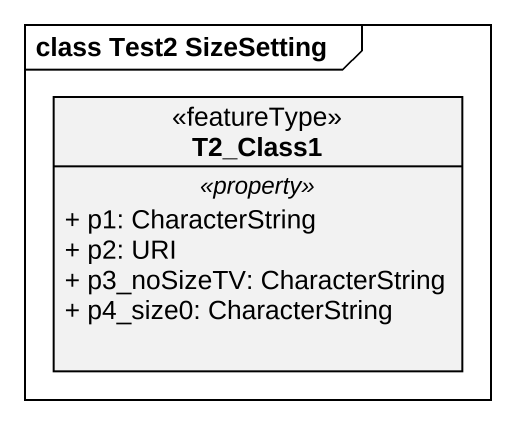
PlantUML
@startuml
mainframe class Test2 SizeSetting
hide circle
hide empty members
skinparam classAttributeIconSize 0
class T2_Class1 <<featureType>> {
  .. <<property>> ..
  + p1: CharacterString
  + p2: URI
  + p3_noSizeTV: CharacterString
  + p4_size0: CharacterString
}
@enduml
